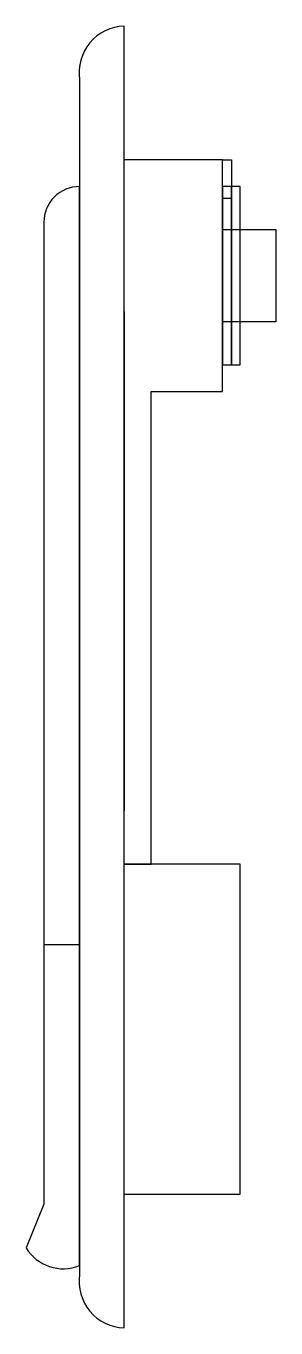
# Model space of a CAD drawing. Header units: millimetres. Extents: x 0 to 28, y 0 to 146.
import ezdxf

# ---------------------------------------------------------------- set-up
doc = ezdxf.new("R2010")
doc.units = ezdxf.units.MM
for name, color, linetype in [('CONDUCTOR', 7, 'Continuous'), ('DIM', 96, 'Continuous'), ('DIM1', 11, 'Continuous'), ('THIET BI DIEN', 5, 'Continuous')]:
    doc.layers.add(name, color=color, linetype=linetype)

# ---------------------------------------------------------------- blocks, each defined once
blk = doc.blocks.new('TV-HKB7')
at = {"layer": 'CONDUCTOR', "color": 8, "ltscale": 100}
for points in [[(3, 58), (0, 58)], [(3, 32), (11, 32), (11, 58), (3, 58)], [(11, 58), (12, 58), (12, 53.66), (11, 53.66)], [(11, 50.17), (17, 50.17), (17, 39.83), (11, 39.83)], [(0, -21), (3, -21), (3, 32)]]:
    blk.add_lwpolyline(points, dxfattribs=at)
for points in [[(11, 35), (12, 35), (12, 55), (11, 55)], [(12, 35), (13, 35), (13, 55), (12, 55)]]:
    blk.add_lwpolyline(points, close=True, dxfattribs=at)
at = {"layer": 'DIM', "color": 7}
blk.add_line((-9, -30), (-5, -30), dxfattribs=at)
blk.add_line((-9, -30), (-5, -30), dxfattribs=at)
for points in [[(-5, -30), (-5, 55), (-5, 55, 0.414214), (-9, 51), (-9, -30)], [(-9, -59.12), (-11, -64, 0.370484), (-5, -66), (-5, -66), (-5, -30)]]:
    blk.add_lwpolyline(points, format="xyb", dxfattribs=at)
blk.add_lwpolyline([(-9, -30), (-9, -59.12)], dxfattribs=at)
at = {"layer": 'DIM1', "ltscale": 15}
blk.add_lwpolyline([(0, 41), (0, -15)], dxfattribs=at)
at = {"layer": 'THIET BI DIEN', "ltscale": 15}
blk.add_lwpolyline([(-5, -30), (-5, -67, 0.450014), (0, -73), (0, -73), (0, 73), (0, 73, 0.450014), (-5, 67), (-5, -30)], format="xyb", dxfattribs=at)
blk.add_lwpolyline([(0, -58), (0, -58), (13, -58), (13, -21), (0, -21)], dxfattribs=at)

msp = doc.modelspace()

# ---------------------------------------------------------------- block references
msp.add_blockref('TV-HKB7', (11, 73))

doc.saveas('drawing.dxf')
